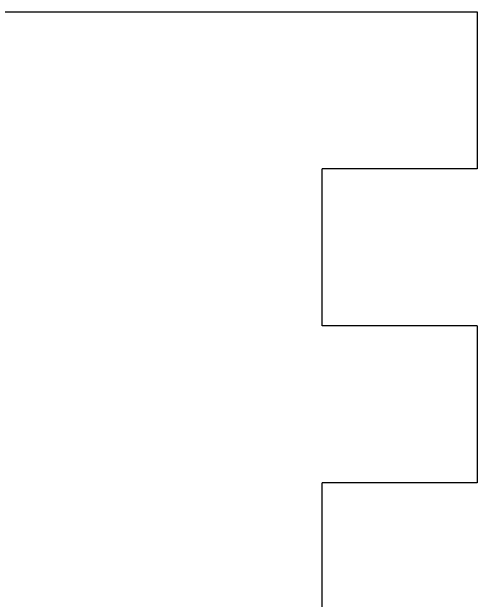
# Model space of a CAD drawing. Header units: inches. Extents: x -8.75 to 0, y -0.78 to 2.88.
# Drawn here: x -1.216 to 0, y 1.336 to 2.875 of the extents above; entities that cross this region are included whole.
import ezdxf

# ---------------------------------------------------------------- set-up
doc = ezdxf.new("R2010")
doc.units = ezdxf.units.IN
doc.header["$MEASUREMENT"] = 0

msp = doc.modelspace()

# ---------------------------------------------------------------- linework, layer by layer
at = {"color": 7, "linetype": 'Continuous', "lineweight": 25}
for p, q in [((-8.75, 2.875), (0, 2.875)), ((0, 2.875), (0, 2.4643)), ((0, 2.4643), (-0.4055, 2.4643)), ((-0.4055, 2.0536), (-0.4055, 2.4643)), ((0, 2.0536), (-0.4055, 2.0536)), ((0, 2.0536), (0, 1.6429)), ((0, 1.6429), (-0.4055, 1.6429)), ((-0.4055, 1.2321), (-0.4055, 1.6429))]:
    msp.add_line(p, q, dxfattribs=at)

doc.saveas('drawing.dxf')
